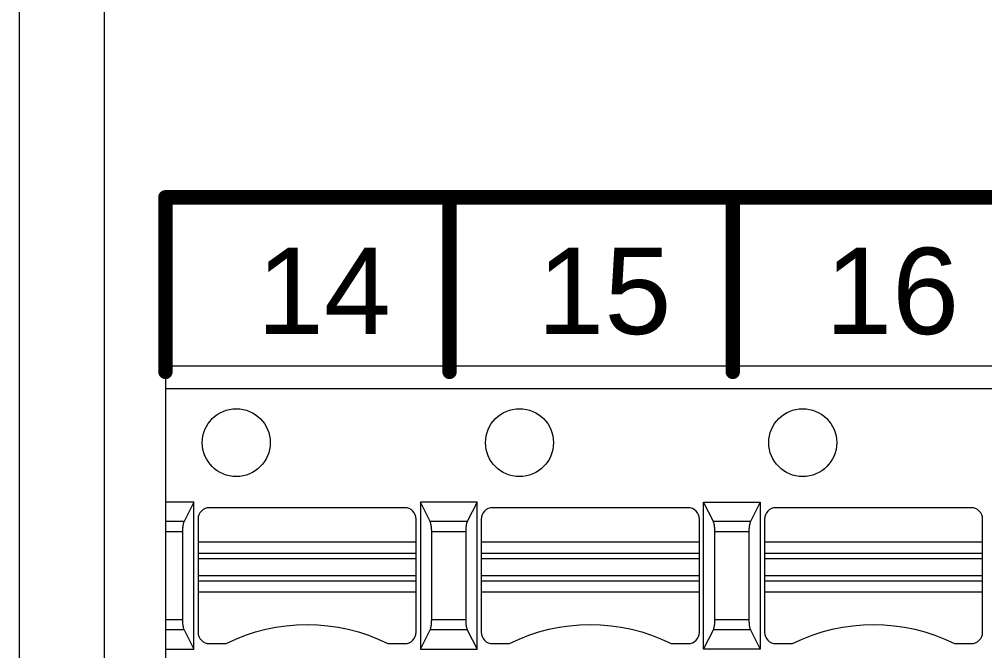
# Model space of a CAD drawing. Header units: millimetres. Extents: x 485.8 to 560.8, y 382.8 to 430.9.
# Drawn here: x 485.79 to 502.83, y 407.37 to 418.52 of the extents above; entities that cross this region are included whole.
import ezdxf

# ---------------------------------------------------------------- set-up
doc = ezdxf.new("R2010")
doc.units = ezdxf.units.MM
doc.linetypes.add('Dashed', pattern=[2, 1, -1])
for name, color, linetype, lineweight in [('AM_0', 7, 'Continuous', 50), ('AM_4', 3, 'Continuous', 25), ('AM_9', 6, 'Dashed', 25)]:
    doc.layers.add(name, color=color, linetype=linetype, lineweight=lineweight)
doc.layers.add('TOPOVERLAY', color=2, linetype='Continuous')
doc.styles.get("Standard").update_dxf_attribs({"font": 'arial.ttf'})

msp = doc.modelspace()

# ---------------------------------------------------------------- linework, layer by layer
at = {"color": 0, "lineweight": 5}
for p, q in [((485.788, 430.851), (485.788, 382.849)), ((487.288, 427.352), (487.288, 386.352))]:
    msp.add_line(p, q, dxfattribs=at)
at = {"layer": 'AM_0', "color": 0, "lineweight": 5, "ltscale": 0.228814}
for p, q in [((488.868, 409.991), (488.696, 409.648)), ((493.04, 409.648), (492.868, 409.991)), ((493.868, 409.991), (493.696, 409.648)), ((498.04, 409.648), (497.868, 409.991)), ((498.868, 409.991), (498.696, 409.648)), ((492.793, 408.991), (488.943, 408.991)), ((497.793, 408.991), (493.943, 408.991)), ((502.793, 408.991), (498.943, 408.991)), ((492.793, 408.691), (488.943, 408.691)), ((497.793, 408.691), (493.943, 408.691)), ((502.793, 408.691), (498.943, 408.691)), ((488.696, 407.735), (488.868, 407.391)), ((492.868, 407.391), (493.04, 407.735)), ((493.696, 407.735), (493.868, 407.391)), ((497.868, 407.391), (498.04, 407.735)), ((498.696, 407.735), (498.868, 407.391))]:
    msp.add_line(p, q, dxfattribs=at)
msp.add_lwpolyline([(528.368, 402.091), (528.368, 412.391), (488.368, 412.391), (488.368, 402.091, 0.414214)], format="xyb", dxfattribs=at)
for points in [[(488.368, 407.391), (488.868, 407.391), (488.868, 409.991), (488.368, 409.991)], [(488.696, 409.648), (488.692, 409.639), (488.688, 409.629), (488.685, 409.617), (488.682, 409.605), (488.679, 409.591), (488.676, 409.577), (488.674, 409.562), (488.672, 409.546), (488.67, 409.529), (488.669, 409.512), (488.668, 409.495), (488.668, 409.478), (488.668, 409.471)], [(493.068, 409.471), (493.068, 409.489), (493.067, 409.506), (493.066, 409.523), (493.065, 409.539), (493.063, 409.556), (493.061, 409.571), (493.058, 409.586), (493.055, 409.6), (493.052, 409.613), (493.049, 409.624), (493.045, 409.635), (493.041, 409.644), (493.04, 409.648)], [(493.696, 409.648), (493.692, 409.639), (493.688, 409.629), (493.685, 409.617), (493.682, 409.605), (493.679, 409.591), (493.676, 409.577), (493.674, 409.562), (493.672, 409.546), (493.67, 409.529), (493.669, 409.512), (493.668, 409.495), (493.668, 409.478), (493.668, 409.471)], [(498.068, 409.471), (498.068, 409.489), (498.067, 409.506), (498.066, 409.523), (498.065, 409.539), (498.063, 409.556), (498.061, 409.571), (498.058, 409.586), (498.055, 409.6), (498.052, 409.613), (498.049, 409.624), (498.045, 409.635), (498.041, 409.644), (498.04, 409.648)], [(498.696, 409.648), (498.692, 409.639), (498.688, 409.629), (498.685, 409.617), (498.682, 409.605), (498.679, 409.591), (498.676, 409.577), (498.674, 409.562), (498.672, 409.546), (498.67, 409.529), (498.669, 409.512), (498.668, 409.495), (498.668, 409.478), (498.668, 409.471)], [(488.668, 407.911), (488.668, 407.894), (488.669, 407.876), (488.67, 407.859), (488.671, 407.843), (488.673, 407.827), (488.675, 407.811), (488.678, 407.796), (488.68, 407.783), (488.683, 407.77), (488.687, 407.758), (488.691, 407.747), (488.695, 407.738), (488.696, 407.735)], [(493.04, 407.735), (493.044, 407.743), (493.047, 407.754), (493.051, 407.765), (493.054, 407.777), (493.057, 407.791), (493.06, 407.805), (493.062, 407.821), (493.064, 407.836), (493.066, 407.853), (493.067, 407.87), (493.067, 407.887), (493.068, 407.904), (493.068, 407.911)], [(493.668, 407.911), (493.668, 407.894), (493.669, 407.876), (493.67, 407.859), (493.671, 407.843), (493.673, 407.827), (493.675, 407.811), (493.678, 407.796), (493.68, 407.783), (493.683, 407.77), (493.687, 407.758), (493.691, 407.747), (493.695, 407.738), (493.696, 407.735)], [(498.04, 407.735), (498.044, 407.743), (498.047, 407.754), (498.051, 407.765), (498.054, 407.777), (498.057, 407.791), (498.06, 407.805), (498.062, 407.821), (498.064, 407.836), (498.066, 407.853), (498.067, 407.87), (498.067, 407.887), (498.068, 407.904), (498.068, 407.911)], [(498.668, 407.911), (498.668, 407.894), (498.669, 407.876), (498.67, 407.859), (498.671, 407.843), (498.673, 407.827), (498.675, 407.811), (498.678, 407.796), (498.68, 407.783), (498.683, 407.77), (498.687, 407.758), (498.691, 407.747), (498.695, 407.738), (498.696, 407.735)]]:
    msp.add_lwpolyline(points, dxfattribs=at)
for points in [[(492.593, 407.491, 0.414214), (492.793, 407.691), (492.793, 409.691, 0.414214), (492.593, 409.891), (489.143, 409.891, 0.414214), (488.943, 409.691), (488.943, 407.691, 0.414214), (489.143, 407.491), (489.44, 407.491, -0.236433), (492.295, 407.491)], [(494.143, 407.491), (494.44, 407.491, -0.236433), (497.295, 407.491), (497.593, 407.491, 0.414214), (497.793, 407.691), (497.793, 409.691, 0.414214), (497.593, 409.891), (494.143, 409.891, 0.414214), (493.943, 409.691), (493.943, 407.691, 0.414214)], [(502.793, 407.691), (502.793, 409.691, 0.414214), (502.593, 409.891), (499.143, 409.891, 0.414214), (498.943, 409.691), (498.943, 407.691, 0.414214), (499.143, 407.491), (499.44, 407.491, -0.236433), (502.295, 407.491), (502.593, 407.491, 0.414214)]]:
    msp.add_lwpolyline(points, format="xyb", close=True, dxfattribs=at)
for points in [[(492.868, 407.391), (493.868, 407.391), (493.868, 409.991), (492.868, 409.991)], [(498.868, 407.391), (497.868, 407.391), (497.868, 409.991), (498.868, 409.991)]]:
    msp.add_lwpolyline(points, close=True, dxfattribs=at)
for centre in [(489.618, 411.041), (494.618, 411.041), (499.618, 411.041)]:
    msp.add_circle(centre, 0.6, dxfattribs=at)
at = {"layer": 'AM_4', "color": 0, "lineweight": 5, "ltscale": 0.228814}
for p, q in [((488.696, 409.648), (488.368, 409.648)), ((493.696, 409.648), (493.04, 409.648)), ((498.696, 409.648), (498.04, 409.648)), ((492.793, 409.282), (488.943, 409.282)), ((497.793, 409.282), (493.943, 409.282)), ((502.793, 409.282), (498.943, 409.282)), ((492.793, 409.085), (488.943, 409.085)), ((497.793, 409.085), (493.943, 409.085)), ((502.793, 409.085), (498.943, 409.085)), ((492.793, 408.597), (488.943, 408.597)), ((497.793, 408.597), (493.943, 408.597)), ((502.793, 408.597), (498.943, 408.597)), ((492.793, 408.4), (488.943, 408.4)), ((497.793, 408.4), (493.943, 408.4)), ((502.793, 408.4), (498.943, 408.4)), ((488.696, 407.735), (488.368, 407.735)), ((493.696, 407.735), (493.04, 407.735)), ((498.696, 407.735), (498.04, 407.735))]:
    msp.add_line(p, q, dxfattribs=at)
msp.add_lwpolyline([(488.368, 409.471), (488.668, 409.471), (488.668, 407.911), (488.368, 407.911)], dxfattribs=at)
for points in [[(493.668, 407.911), (493.068, 407.911), (493.068, 409.471), (493.668, 409.471)], [(498.668, 407.911), (498.068, 407.911), (498.068, 409.471), (498.668, 409.471)]]:
    msp.add_lwpolyline(points, close=True, dxfattribs=at)
at = {"layer": 'AM_9', "color": 0, "linetype": 'Continuous', "lineweight": 5, "ltscale": 0.228814}
msp.add_line((528.368, 411.991), (488.368, 411.991), dxfattribs=at)
at = {"layer": 'TOPOVERLAY', "color": 0, "lineweight": 5, "const_width": 0.254}
for points in [[(488.368, 412.291), (488.368, 415.374)], [(488.368, 415.374), (558.273, 415.374)], [(493.384, 412.291), (493.384, 415.374)], [(498.384, 412.291), (498.384, 415.374)]]:
    msp.add_lwpolyline(points, dxfattribs=at)
at = {"layer": 'TOPOVERLAY', "color": 0, "lineweight": 5, "const_width": 0.127}
for points in [[(488.304, 415.374, 1), (488.431, 415.374, 1)], [(488.304, 415.374, 1), (488.431, 415.374, 1)], [(493.32, 415.374, 1), (493.447, 415.374, 1)], [(498.32, 415.374, 1), (498.447, 415.374, 1)], [(488.304, 412.291, 1), (488.431, 412.291, 1)], [(493.32, 412.291, 1), (493.447, 412.291, 1)], [(498.32, 412.291, 1), (498.447, 412.291, 1)]]:
    msp.add_lwpolyline(points, format="xyb", close=True, dxfattribs=at)

# ---------------------------------------------------------------- texts
at = {"layer": 'TOPOVERLAY', "color": 0, "lineweight": 5}
for s, p in [('14', (489.979, 412.959)), ('15', (494.932, 412.959)), ('16', (500.012, 412.959))]:
    msp.add_text(s, height=1.524, dxfattribs=at).set_placement(p)

doc.saveas('drawing.dxf')
